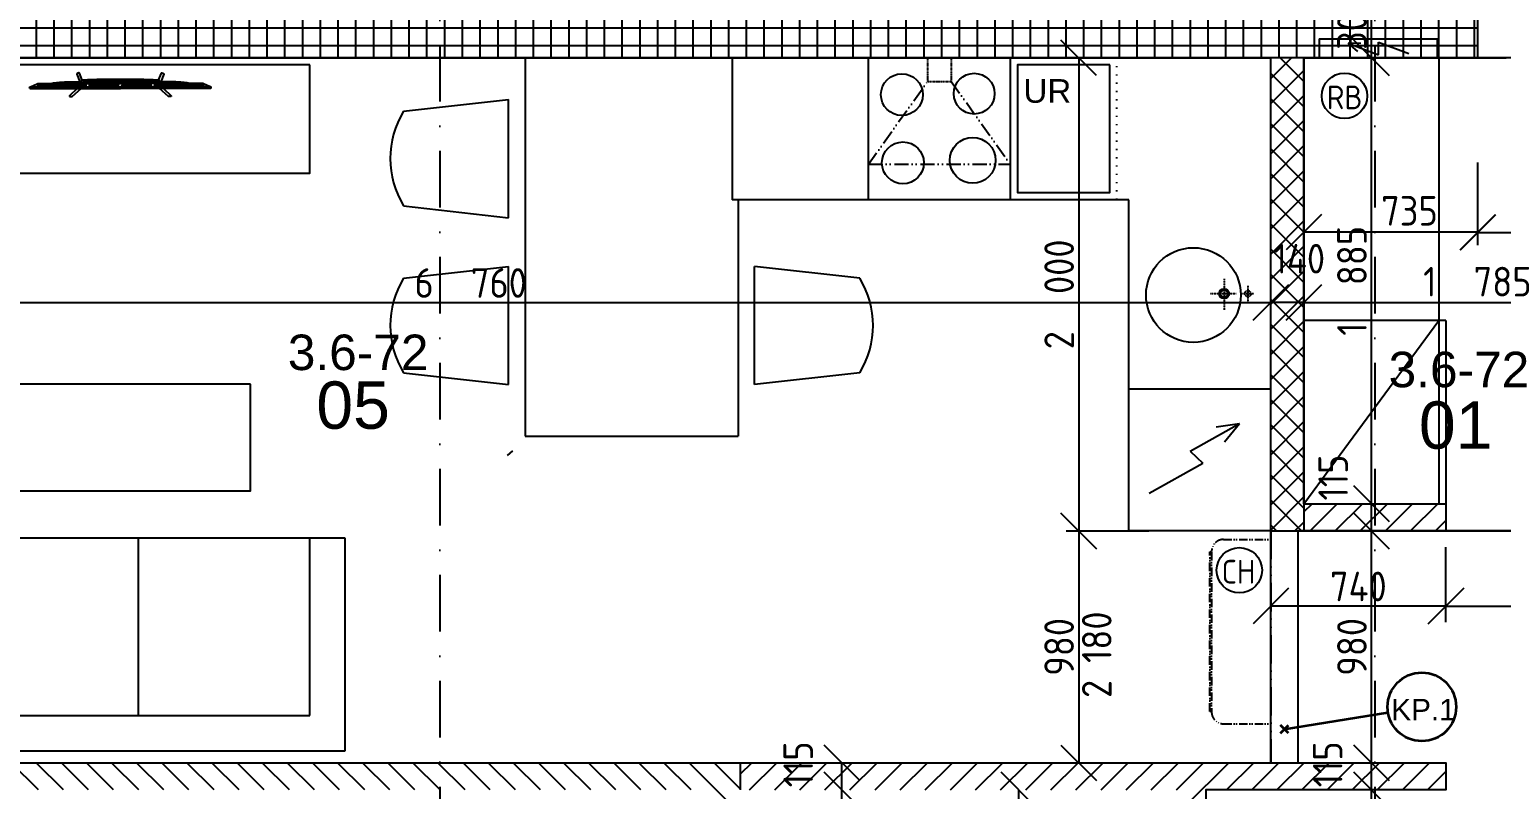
# Model space of a CAD drawing. Extents: x 4511820 to 5180432, y -1526536 to -944957.
# Drawn here: x 5030372 to 5036591, y -1146367 to -1143154 of the extents above; entities that cross this region are included whole.
import ezdxf

# ---------------------------------------------------------------- set-up
doc = ezdxf.new("R2010")
doc.units = 0
doc.header["$MEASUREMENT"] = 0
for name, pattern in [('ACAD_ISO07W100', [3.5, 0.5, -3]), ('ACAD_ISO12W100', [22, 12, -3, 0.5, -3, 0.5, -3]), ('BODKOCIARKOVANA_3', [5.6, 3, -1.3, 0, -1.3]), ('DASHED', [0.75, 0.5, -0.25])]:
    doc.linetypes.add(name, pattern=pattern)
doc.layers.get('0').update_dxf_attribs({"linetype": 'CONTINUOUS'})
doc.layers.get('Defpoints').update_dxf_attribs({"color": 61, "linetype": 'CONTINUOUS'})
for name, color, linetype in [('KÓTY', 4, 'CONTINUOUS'), ('MÚRY', 1, 'CONTINUOUS'), ('osi', 253, 'CONTINUOUS'), ('Plochy', 41, 'CONTINUOUS'), ('POPIS', 7, 'CONTINUOUS'), ('TENKÁ', 7, 'CONTINUOUS'), ('ZARIADENIE', 47, 'CONTINUOUS'), ('ZARIADENIE1', 145, 'CONTINUOUS'), ('ZZ-chladenie', 133, 'CONTINUOUS'), ('ZZ-elektro', 221, 'CONTINUOUS'), ('ŠRAFY', 82, 'CONTINUOUS')]:
    doc.layers.add(name, color=color, linetype=linetype)
doc.layers.add('preklady', color=74, linetype='CONTINUOUS', lineweight=35)
doc.styles.add('ARIAL', font='arial.ttf')
doc.styles.add('STYLE1', font='isocp.shx')
doc.dimstyles.new('STANDARD-50', dxfattribs={"dimtxt": 125, "dimasz": 150, "dimexe": 10, "dimexo": 200, "dimgap": 20, "dimtad": 1, "dimdsep": 46, "dimlunit": 6, "dimtxsty": 'STYLE1', "dimblk1": 'OBLIQUE', "dimblk2": 'OBLIQUE', "dimsah": 1, "dimcen": 2.5, "dimse1": 1, "dimse2": 1, "dimadec": 0, "dimazin": 0, "dimtfac": 1, "dimtmove": 1, "dimatfit": 3, "dimldrblk": 'OBLIQUE', "dimfxl": 1, "dimtolj": 1, "dimtzin": 0, "dimarcsym": 0})
pattern_1 = [(45, (515270.5, 303822), (-53.0330086, 53.0330086), [])]

# ---------------------------------------------------------------- blocks, each defined once
blk = doc.blocks.new('SESACKA ROH1')
at = {"layer": 'ZARIADENIE', "color": 30, "ltscale": 0.25}
for p, q in [((4444944, -1318705.2), (4444944, -1317105.2)), ((4444944, -1317105.2), (4445844, -1317105.2)), ((4445094, -1318555.2), (4445094, -1317105.2)), ((4445844, -1317105.2), (4445844, -1317805.2)), ((4447444, -1317805.2), (4445844, -1317805.2)), ((4445844, -1317805.2), (4445844, -1318555.2)), ((4446569, -1317805.2), (4446569, -1318555.2)), ((4447294, -1318555.2), (4447294, -1317805.2)), ((4447444, -1318705.2), (4447444, -1317805.2)), ((4445094, -1318555.2), (4447294, -1318555.2)), ((4444944, -1318705.2), (4447444, -1318705.2))]:
    blk.add_line(p, q, dxfattribs=at)
at = {"layer": 'ZARIADENIE', "color": 45, "ltscale": 0.25}
blk.add_lwpolyline([(4447044, -1317155.2), (4446044, -1317155.2), (4446044, -1317605.2), (4447044, -1317605.2)], close=True, dxfattribs=at)
blk = doc.blocks.new('Tv06_top_cad-block.com')
at = {"color": 0}
for points in [[(-161.1, -3.4), (-173.3, 26.2, 0.359324), (-175.3, 27.3, 0.097501), (-182.8, 24.2, 0.350578), (-183.5, 22.1), (-171.1, -10.4)], [(161.1, -3.4), (173.3, 26.2, -0.359324), (175.3, 27.3, -0.097501), (182.8, 24.2, -0.350578), (183.5, 22.1), (171.1, -10.4)], [(-381.9, -38.8, -0.13121), (-383.2, -32.7, -0.169032), (-383, -32.3), (-381.8, -31.1, -0.205713), (-381.3, -30.9), (-378.5, -30.9, 0.118206), (-376.2, -30.4), (-351.4, -18.4, -0.105648), (-345.8, -17), (0, -17)], [(-339.3, -21.2), (-339.3, -21.2, 0.099639), (-344.3, -22.2), (-349.2, -24.6, 0.215889), (-350.7, -26.3, 0.476075), (-349.4, -28, 0.244765)], [(-295.5, -17), (-282, -15, -0.02037), (-255.8, -12, -0.012056), (-227.2, -10.7), (-169.3, -10.7)], [(-182.5, -38.8), (-214.4, -69.1, 0.250582), (-215, -71, 0.266718), (-214.3, -71.9, 0.084688)], [(-214.3, -71.9), (-207.3, -73.1, 0.211205), (-203.3, -72.1), (-165.2, -38.8)], [(-181.8, -17), (-178.5, -14, -0.213415), (-177.3, -13.6), (0, -13.6)], [(-172.1, -13.6, -0.072098), (-159.2, -3, -0.121861), (-158.4, -2.8)], [(-170.1, -10.6, -0.053076), (-160.2, -2.9), (-158.4, -2.8)], [(-147.6, -13.6), (-147.6, -7.5, -0.414214), (-147.4, -7.3), (-146.5, -7.3, -0.414214), (-146.3, -7.5), (-146.3, -13.6)], [(-146.8, -28, 0.414214), (-145, -26.2), (-145, -23, 0.414214), (-146.8, -21.2)], [(-143.9, -13.6), (-143.9, -7.5, -0.414214), (-143.7, -7.3), (-142.7, -7.3, -0.414214), (-142.6, -7.5), (-142.6, -13.6)], [(-140.2, -13.6), (-140.2, -7.5, -0.414214), (-140, -7.3), (-139, -7.3, -0.414214), (-138.8, -7.5), (-138.8, -13.6)], [(-136.4, -13.6), (-136.4, -7.5, -0.414214), (-136.3, -7.3), (-135.3, -7.3, -0.414214), (-135.1, -7.5), (-135.1, -13.6)], [(-132.7, -13.6), (-132.7, -7.5, -0.414214), (-132.5, -7.3), (-131.6, -7.3, -0.414214), (-131.4, -7.5), (-131.4, -13.6)], [(-128.8, -28, -0.414214), (-130.6, -26.2), (-130.6, -23, -0.414214), (-128.8, -21.2)], [(-129, -13.6), (-129, -7.5, -0.414214), (-128.8, -7.3), (-127.9, -7.3, -0.414214), (-127.7, -7.5), (-127.7, -13.6)], [(-125.3, -13.6), (-125.3, -7.5, -0.414214), (-125.1, -7.3), (-124.1, -7.3, -0.414214), (-124, -7.5), (-124, -13.6)], [(-121.6, -13.6), (-121.6, -7.5, -0.414214), (-121.4, -7.3), (-120.4, -7.3, -0.414214), (-120.2, -7.5), (-120.2, -13.6)], [(-117.8, -13.6), (-117.8, -7.5, -0.414214), (-117.7, -7.3), (-116.7, -7.3, -0.414214), (-116.5, -7.5), (-116.5, -13.6)], [(-114.1, -13.6), (-114.1, -7.5, -0.414214), (-113.9, -7.3), (-113, -7.3, -0.414214), (-112.8, -7.5), (-112.8, -13.6)], [(-110.4, -13.6), (-110.4, -7.5, -0.414214), (-110.2, -7.3), (-109.3, -7.3, -0.414214), (-109.1, -7.5), (-109.1, -13.6)], [(-106.7, -13.6), (-106.7, -7.5, -0.414214), (-106.5, -7.3), (-105.5, -7.3, -0.414214), (-105.4, -7.5), (-105.4, -13.6)], [(-103, -13.6), (-103, -7.5, -0.414214), (-102.8, -7.3), (-101.8, -7.3, -0.414214), (-101.6, -7.5), (-101.6, -13.6)], [(-99.2, -13.6), (-99.2, -7.5, -0.414214), (-99.1, -7.3), (-98.1, -7.3, -0.414214), (-97.9, -7.5), (-97.9, -13.6)], [(-95.5, -13.6), (-95.5, -7.5, -0.414214), (-95.3, -7.3), (-94.4, -7.3, -0.414214), (-94.2, -7.5), (-94.2, -13.6)], [(-91.8, -13.6), (-91.8, -7.5, -0.414214), (-91.6, -7.3), (-90.7, -7.3, -0.414214), (-90.5, -7.5), (-90.5, -13.6)], [(-88.1, -13.6), (-88.1, -7.5, -0.414214), (-87.9, -7.3), (-86.9, -7.3, -0.414214), (-86.8, -7.5), (-86.8, -13.6)], [(-84.4, -13.6), (-84.4, -7.5, -0.414214), (-84.2, -7.3), (-83.2, -7.3, -0.414214), (-83, -7.5), (-83, -13.6)], [(-80.6, -13.6), (-80.6, -7.5, -0.414214), (-80.5, -7.3), (-79.5, -7.3, -0.414214), (-79.3, -7.5), (-79.3, -13.6)], [(-76.9, -13.6), (-76.9, -7.5, -0.414214), (-76.7, -7.3), (-75.8, -7.3, -0.414214), (-75.6, -7.5), (-75.6, -13.6)], [(-73.2, -13.6), (-73.2, -7.5, -0.414214), (-73, -7.3), (-72.1, -7.3, -0.414214), (-71.9, -7.5), (-71.9, -13.6)], [(-69.5, -13.6), (-69.5, -7.5, -0.414214), (-69.3, -7.3), (-68.3, -7.3, -0.414214), (-68.2, -7.5), (-68.2, -13.6)], [(-65.8, -13.6), (-65.8, -7.5, -0.414214), (-65.6, -7.3), (-64.6, -7.3, -0.414214), (-64.4, -7.5), (-64.4, -13.6)], [(-62, -13.6), (-62, -7.5, -0.414214), (-61.9, -7.3), (-60.9, -7.3, -0.414214), (-60.7, -7.5), (-60.7, -13.6)], [(-58.3, -13.6), (-58.3, -7.5, -0.414214), (-58.1, -7.3), (-57.2, -7.3, -0.414214), (-57, -7.5), (-57, -13.6)], [(-54.6, -13.6), (-54.6, -7.5, -0.414214), (-54.4, -7.3), (-53.5, -7.3, -0.414214), (-53.3, -7.5), (-53.3, -13.6)], [(-50.9, -13.6), (-50.9, -7.5, -0.414214), (-50.7, -7.3), (-49.7, -7.3, -0.414214), (-49.6, -7.5), (-49.6, -13.6)], [(-47.2, -13.6), (-47.2, -7.5, -0.414214), (-47, -7.3), (-46, -7.3, -0.414214), (-45.8, -7.5), (-45.8, -13.6)], [(-43.4, -13.6), (-43.4, -7.5, -0.414214), (-43.3, -7.3), (-42.3, -7.3, -0.414214), (-42.1, -7.5), (-42.1, -13.6)], [(-39.7, -13.6), (-39.7, -7.5, -0.414214), (-39.5, -7.3), (-38.6, -7.3, -0.414214), (-38.4, -7.5), (-38.4, -13.6)], [(-36, -13.6), (-36, -7.5, -0.414214), (-35.8, -7.3), (-34.9, -7.3, -0.414214), (-34.7, -7.5), (-34.7, -13.6)], [(-32.3, -13.6), (-32.3, -7.5, -0.414214), (-32.1, -7.3), (-31.1, -7.3, -0.414214), (-31, -7.5), (-31, -13.6)], [(-28.6, -13.6), (-28.6, -7.5, -0.414214), (-28.4, -7.3), (-27.4, -7.3, -0.414214), (-27.2, -7.5), (-27.2, -13.6)], [(-24.8, -13.6), (-24.8, -7.5, -0.414214), (-24.7, -7.3), (-23.7, -7.3, -0.414214), (-23.5, -7.5), (-23.5, -13.6)], [(-21.1, -13.6), (-21.1, -7.5, -0.414214), (-20.9, -7.3), (-20, -7.3, -0.414214), (-19.8, -7.5), (-19.8, -13.6)], [(-17.4, -13.6), (-17.4, -7.5, -0.414214), (-17.2, -7.3), (-16.3, -7.3, -0.414214), (-16.1, -7.5), (-16.1, -13.6)], [(-13.7, -13.6), (-13.7, -7.5, -0.414214), (-13.5, -7.3), (-12.5, -7.3, -0.414214), (-12.4, -7.5), (-12.4, -13.6)], [(-10, -13.6), (-10, -7.5, -0.414214), (-9.8, -7.3), (-8.8, -7.3, -0.414214), (-8.6, -7.5), (-8.6, -13.6)], [(-10, -28, 0.414214), (-8.2, -26.2), (-8.2, -23, 0.414214), (-10, -21.2)], [(-6.2, -13.6), (-6.2, -7.5, -0.414214), (-6.1, -7.3), (-5.1, -7.3, -0.414214), (-4.9, -7.5), (-4.9, -13.6)], [(-2.5, -13.6), (-2.5, -7.5, -0.414214), (-2.3, -7.3), (-1.4, -7.3, -0.414214), (-1.2, -7.5), (-1.2, -13.6)], [(181.8, -17), (178.5, -14, 0.213415), (177.3, -13.6), (0, -13.6)], [(381.9, -38.8, 0.13121), (383.2, -32.7, 0.169032), (383, -32.3), (381.8, -31.1, 0.205713), (381.3, -30.9), (378.5, -30.9, -0.118206), (376.2, -30.4), (351.4, -18.4, 0.105648), (345.8, -17), (0, -17)], [(2.5, -13.6), (2.5, -7.5, 0.414214), (2.3, -7.3), (1.4, -7.3, 0.414214), (1.2, -7.5), (1.2, -13.6)], [(6.2, -13.6), (6.2, -7.5, 0.414214), (6.1, -7.3), (5.1, -7.3, 0.414214), (4.9, -7.5), (4.9, -13.6)], [(10, -28, -0.414214), (8.2, -26.2), (8.2, -23, -0.414214), (10, -21.2)], [(10, -13.6), (10, -7.5, 0.414214), (9.8, -7.3), (8.8, -7.3, 0.414214), (8.6, -7.5), (8.6, -13.6)], [(13.7, -13.6), (13.7, -7.5, 0.414214), (13.5, -7.3), (12.5, -7.3, 0.414214), (12.4, -7.5), (12.4, -13.6)], [(17.4, -13.6), (17.4, -7.5, 0.414214), (17.2, -7.3), (16.3, -7.3, 0.414214), (16.1, -7.5), (16.1, -13.6)], [(21.1, -13.6), (21.1, -7.5, 0.414214), (20.9, -7.3), (20, -7.3, 0.414214), (19.8, -7.5), (19.8, -13.6)], [(24.8, -13.6), (24.8, -7.5, 0.414214), (24.7, -7.3), (23.7, -7.3, 0.414214), (23.5, -7.5), (23.5, -13.6)], [(28.6, -13.6), (28.6, -7.5, 0.414214), (28.4, -7.3), (27.4, -7.3, 0.414214), (27.2, -7.5), (27.2, -13.6)], [(32.3, -13.6), (32.3, -7.5, 0.414214), (32.1, -7.3), (31.1, -7.3, 0.414214), (31, -7.5), (31, -13.6)], [(36, -13.6), (36, -7.5, 0.414214), (35.8, -7.3), (34.9, -7.3, 0.414214), (34.7, -7.5), (34.7, -13.6)], [(39.7, -13.6), (39.7, -7.5, 0.414214), (39.5, -7.3), (38.6, -7.3, 0.414214), (38.4, -7.5), (38.4, -13.6)], [(43.4, -13.6), (43.4, -7.5, 0.414214), (43.3, -7.3), (42.3, -7.3, 0.414214), (42.1, -7.5), (42.1, -13.6)], [(47.2, -13.6), (47.2, -7.5, 0.414214), (47, -7.3), (46, -7.3, 0.414214), (45.8, -7.5), (45.8, -13.6)], [(50.9, -13.6), (50.9, -7.5, 0.414214), (50.7, -7.3), (49.7, -7.3, 0.414214), (49.6, -7.5), (49.6, -13.6)], [(54.6, -13.6), (54.6, -7.5, 0.414214), (54.4, -7.3), (53.5, -7.3, 0.414214), (53.3, -7.5), (53.3, -13.6)], [(58.3, -13.6), (58.3, -7.5, 0.414214), (58.1, -7.3), (57.2, -7.3, 0.414214), (57, -7.5), (57, -13.6)], [(62, -13.6), (62, -7.5, 0.414214), (61.9, -7.3), (60.9, -7.3, 0.414214), (60.7, -7.5), (60.7, -13.6)], [(65.8, -13.6), (65.8, -7.5, 0.414214), (65.6, -7.3), (64.6, -7.3, 0.414214), (64.4, -7.5), (64.4, -13.6)], [(69.5, -13.6), (69.5, -7.5, 0.414214), (69.3, -7.3), (68.3, -7.3, 0.414214), (68.2, -7.5), (68.2, -13.6)], [(73.2, -13.6), (73.2, -7.5, 0.414214), (73, -7.3), (72.1, -7.3, 0.414214), (71.9, -7.5), (71.9, -13.6)], [(76.9, -13.6), (76.9, -7.5, 0.414214), (76.7, -7.3), (75.8, -7.3, 0.414214), (75.6, -7.5), (75.6, -13.6)], [(80.6, -13.6), (80.6, -7.5, 0.414214), (80.5, -7.3), (79.5, -7.3, 0.414214), (79.3, -7.5), (79.3, -13.6)], [(84.4, -13.6), (84.4, -7.5, 0.414214), (84.2, -7.3), (83.2, -7.3, 0.414214), (83, -7.5), (83, -13.6)], [(88.1, -13.6), (88.1, -7.5, 0.414214), (87.9, -7.3), (86.9, -7.3, 0.414214), (86.8, -7.5), (86.8, -13.6)], [(91.8, -13.6), (91.8, -7.5, 0.414214), (91.6, -7.3), (90.7, -7.3, 0.414214), (90.5, -7.5), (90.5, -13.6)], [(95.5, -13.6), (95.5, -7.5, 0.414214), (95.3, -7.3), (94.4, -7.3, 0.414214), (94.2, -7.5), (94.2, -13.6)], [(99.2, -13.6), (99.2, -7.5, 0.414214), (99.1, -7.3), (98.1, -7.3, 0.414214), (97.9, -7.5), (97.9, -13.6)], [(103, -13.6), (103, -7.5, 0.414214), (102.8, -7.3), (101.8, -7.3, 0.414214), (101.6, -7.5), (101.6, -13.6)], [(106.7, -13.6), (106.7, -7.5, 0.414214), (106.5, -7.3), (105.5, -7.3, 0.414214), (105.4, -7.5), (105.4, -13.6)], [(110.4, -13.6), (110.4, -7.5, 0.414214), (110.2, -7.3), (109.3, -7.3, 0.414214), (109.1, -7.5), (109.1, -13.6)], [(114.1, -13.6), (114.1, -7.5, 0.414214), (113.9, -7.3), (113, -7.3, 0.414214), (112.8, -7.5), (112.8, -13.6)], [(117.8, -13.6), (117.8, -7.5, 0.414214), (117.7, -7.3), (116.7, -7.3, 0.414214), (116.5, -7.5), (116.5, -13.6)], [(121.6, -13.6), (121.6, -7.5, 0.414214), (121.4, -7.3), (120.4, -7.3, 0.414214), (120.2, -7.5), (120.2, -13.6)], [(125.3, -13.6), (125.3, -7.5, 0.414214), (125.1, -7.3), (124.1, -7.3, 0.414214), (124, -7.5), (124, -13.6)], [(129, -13.6), (129, -7.5, 0.414214), (128.8, -7.3), (127.9, -7.3, 0.414214), (127.7, -7.5), (127.7, -13.6)], [(128.8, -28, 0.414214), (130.6, -26.2), (130.6, -23, 0.414214), (128.8, -21.2)], [(132.7, -13.6), (132.7, -7.5, 0.414214), (132.5, -7.3), (131.6, -7.3, 0.414214), (131.4, -7.5), (131.4, -13.6)], [(136.4, -13.6), (136.4, -7.5, 0.414214), (136.3, -7.3), (135.3, -7.3, 0.414214), (135.1, -7.5), (135.1, -13.6)], [(140.2, -13.6), (140.2, -7.5, 0.414214), (140, -7.3), (139, -7.3, 0.414214), (138.8, -7.5), (138.8, -13.6)], [(143.9, -13.6), (143.9, -7.5, 0.414214), (143.7, -7.3), (142.7, -7.3, 0.414214), (142.6, -7.5), (142.6, -13.6)], [(146.8, -28, -0.414214), (145, -26.2), (145, -23, -0.414214), (146.8, -21.2)], [(147.6, -13.6), (147.6, -7.5, 0.414214), (147.4, -7.3), (146.5, -7.3, 0.414214), (146.3, -7.5), (146.3, -13.6)], [(172.1, -13.6, 0.072098), (159.2, -3, 0.121861), (158.4, -2.8)], [(170.1, -10.6, 0.053076), (160.2, -2.9), (158.4, -2.8)], [(214.3, -71.9), (207.3, -73.1, -0.211205), (203.3, -72.1), (165.2, -38.8)], [(295.5, -17), (282, -15, 0.02037), (255.8, -12, 0.012056), (227.2, -10.7), (169.3, -10.7)], [(182.5, -38.8), (214.4, -69.1, -0.250582), (215, -71, -0.266718), (214.3, -71.9, -0.084688)], [(339.3, -21.2), (339.3, -21.2, -0.099639), (344.3, -22.2), (349.2, -24.6, -0.215889), (350.7, -26.3, -0.476075), (349.4, -28, -0.244765)]]:
    blk.add_lwpolyline(points, format="xyb", dxfattribs=at)
for points in [[(-381.9, -38.8), (0, -38.8)], [(-378.5, -30.9), (0, -30.9)], [(-349.4, -28), (-146.8, -28)], [(-339.3, -21.2), (-146.8, -21.2)], [(-158.6, -6.5), (0, -6.5)], [(-128.8, -21.2), (-10, -21.2)], [(-128.8, -28), (-10, -28)], [(158.6, -6.5), (0, -6.5)], [(378.5, -30.9), (0, -30.9)], [(381.9, -38.8), (0, -38.8)], [(128.8, -21.2), (10, -21.2)], [(128.8, -28), (10, -28)], [(339.3, -21.2), (146.8, -21.2)], [(349.4, -28), (146.8, -28)]]:
    blk.add_lwpolyline(points, dxfattribs=at)
for centre, radius, start, end in [((0, -4564), 4564, 90, 91.98925), ((0, -4564), 4564, 88.01075, 90), ((-170.5, -10.1), 0.6, 200.97838, 314.02949), ((170.5, -10.1), 0.6, 225.97051, 339.02162)]:
    blk.add_arc(centre, radius, start, end, dxfattribs=at)
blk = doc.blocks.new('TV')
at = {"layer": 'ZARIADENIE', "color": 8}
blk.add_blockref('Tv06_top_cad-block.com', (4448198.7, -1316337.8), dxfattribs=at)
blk = doc.blocks.new('_OBLIQUE')
at = {"color": 0, "linetype": 'ByBlock'}
blk.add_line((-0.5, -0.5), (0.5, 0.5), dxfattribs=at)
blk = doc.blocks.new('*D19179')
at = {"layer": 'Defpoints', "color": 0}
for p in [(5033804.5, -1146369.2), (5033804.5, -1146369.2), (5033804.5, -1149394.2)]:
    blk.add_point(p, dxfattribs=at)
at = {"layer": 'KÓTY', "color": 0, "lineweight": -2}
blk.add_line((5033804.5, -1149394.2), (5033804.5, -1146369.2), dxfattribs=at)
at = {"layer": 'KÓTY', "color": 0, "linetype": 'ByBlock', "lineweight": -2, "xscale": 150, "yscale": 150, "zscale": 150}
for p, rotation in [((5033804.5, -1146369.2), 90), ((5033804.5, -1149394.2), 270)]:
    blk.add_blockref('_OBLIQUE', p, dxfattribs=dict(at, rotation=rotation))
at = {"layer": 'KÓTY', "color": 0, "insert": (5033722, -1147881.7), "char_height": 125, "attachment_point": 5, "rotation": 90, "style": 'STYLE1'}
blk.add_mtext('\\A1;3ﾠ025', dxfattribs=at)
blk = doc.blocks.new('*D19180')
at = {"layer": 'Defpoints', "color": 0}
for p in [(5033804.5, -1146254.2), (5033804.5, -1146254.2), (5033804.5, -1146369.2)]:
    blk.add_point(p, dxfattribs=at)
at = {"layer": 'KÓTY', "color": 0, "lineweight": -2}
blk.add_line((5033804.5, -1146369.2), (5033804.5, -1146254.2), dxfattribs=at)
at = {"layer": 'KÓTY', "color": 0, "linetype": 'ByBlock', "lineweight": -2, "xscale": 150, "yscale": 150, "zscale": 150}
for p, rotation in [((5033804.5, -1146254.2), 90), ((5033804.5, -1146369.2), 270)]:
    blk.add_blockref('_OBLIQUE', p, dxfattribs=dict(at, rotation=rotation))
at = {"layer": 'KÓTY', "color": 0, "insert": (5033619.5, -1146260.9), "char_height": 125, "attachment_point": 5, "rotation": 90, "style": 'STYLE1'}
blk.add_mtext('\\A1;115', dxfattribs=at)
blk = doc.blocks.new('*D19181')
at = {"layer": 'Defpoints', "color": 0}
for p in [(5034437.8, -1146369.2), (5034551.5, -1146369.2), (5034437.8, -1146789.2)]:
    blk.add_point(p, dxfattribs=at)
at = {"layer": 'KÓTY', "color": 0, "lineweight": -2}
blk.add_line((5034551.5, -1146789.2), (5034551.5, -1146369.2), dxfattribs=at)
at = {"layer": 'KÓTY', "color": 0, "linetype": 'ByBlock', "lineweight": -2, "xscale": 150, "yscale": 150, "zscale": 150}
for p, rotation in [((5034551.5, -1146369.2), 90), ((5034551.5, -1146789.2), 270)]:
    blk.add_blockref('_OBLIQUE', p, dxfattribs=dict(at, rotation=rotation))
at = {"layer": 'KÓTY', "color": 0, "insert": (5034469, -1146579.2), "char_height": 125, "attachment_point": 5, "rotation": 90, "style": 'STYLE1'}
blk.add_mtext('\\A1;420', dxfattribs=at)
blk = doc.blocks.new('*D19186')
at = {"layer": 'Defpoints', "color": 0}
for p in [(5036041.5, -1146369.2), (5036248.5, -1146369.2), (5036248.5, -1147394.2)]:
    blk.add_point(p, dxfattribs=at)
at = {"layer": 'KÓTY', "color": 0, "lineweight": -2}
for p, q in [((5036041.5, -1147394.2), (5036041.5, -1146369.2)), ((5036197, -1146458.2), (5036197, -1146873)), ((5036197, -1146873), (5036041.5, -1146881.7))]:
    blk.add_line(p, q, dxfattribs=at)
at = {"layer": 'KÓTY', "color": 0, "linetype": 'ByBlock', "lineweight": -2, "xscale": 150, "yscale": 150, "zscale": 150}
for p, rotation in [((5036041.5, -1146369.2), 90), ((5036041.5, -1147394.2), 270)]:
    blk.add_blockref('_OBLIQUE', p, dxfattribs=dict(at, rotation=rotation))
at = {"layer": 'KÓTY', "color": 0, "insert": (5036114.5, -1146665.6), "char_height": 125, "attachment_point": 5, "rotation": 90, "style": 'STYLE1'}
blk.add_mtext('\\A1;1ﾠ025', dxfattribs=at)
blk = doc.blocks.new('*D19187')
at = {"layer": 'Defpoints', "color": 0}
for p in [(5036041.5, -1146254.2), (5036356, -1146254.2), (5036248.5, -1146369.2)]:
    blk.add_point(p, dxfattribs=at)
at = {"layer": 'KÓTY', "color": 0, "lineweight": -2}
blk.add_line((5036041.5, -1146369.2), (5036041.5, -1146254.2), dxfattribs=at)
at = {"layer": 'KÓTY', "color": 0, "linetype": 'ByBlock', "lineweight": -2, "xscale": 150, "yscale": 150, "zscale": 150}
for p, rotation in [((5036041.5, -1146254.2), 90), ((5036041.5, -1146369.2), 270)]:
    blk.add_blockref('_OBLIQUE', p, dxfattribs=dict(at, rotation=rotation))
at = {"layer": 'KÓTY', "color": 0, "insert": (5035856.5, -1146260.9), "char_height": 125, "attachment_point": 5, "rotation": 90, "style": 'STYLE1'}
blk.add_mtext('\\A1;115', dxfattribs=at)
blk = doc.blocks.new('*D19188')
at = {"layer": 'Defpoints', "color": 0}
for p in [(5036041.5, -1145274.2), (5036381, -1145274.2), (5036356, -1146254.2)]:
    blk.add_point(p, dxfattribs=at)
at = {"layer": 'KÓTY', "color": 0, "lineweight": -2}
blk.add_line((5036041.5, -1146254.2), (5036041.5, -1145274.2), dxfattribs=at)
at = {"layer": 'KÓTY', "color": 0, "linetype": 'ByBlock', "lineweight": -2, "xscale": 150, "yscale": 150, "zscale": 150}
for p, rotation in [((5036041.5, -1145274.2), 90), ((5036041.5, -1146254.2), 270)]:
    blk.add_blockref('_OBLIQUE', p, dxfattribs=dict(at, rotation=rotation))
at = {"layer": 'KÓTY', "color": 0, "insert": (5035959, -1145764.2), "char_height": 125, "attachment_point": 5, "rotation": 90, "style": 'STYLE1'}
blk.add_mtext('\\A1;980', dxfattribs=at)
blk = doc.blocks.new('*D19189')
at = {"layer": 'Defpoints', "color": 0}
for p in [(5036041.5, -1145159.2), (5036356, -1145159.2), (5036381, -1145274.2)]:
    blk.add_point(p, dxfattribs=at)
at = {"layer": 'KÓTY', "color": 0, "lineweight": -2}
blk.add_line((5036041.5, -1145274.2), (5036041.5, -1145159.2), dxfattribs=at)
at = {"layer": 'KÓTY', "color": 0, "linetype": 'ByBlock', "lineweight": -2, "xscale": 150, "yscale": 150, "zscale": 150}
for p, rotation in [((5036041.5, -1145159.2), 90), ((5036041.5, -1145274.2), 270)]:
    blk.add_blockref('_OBLIQUE', p, dxfattribs=dict(at, rotation=rotation))
at = {"layer": 'KÓTY', "color": 0, "insert": (5035879.5, -1145048.5), "char_height": 125, "attachment_point": 5, "rotation": 90, "style": 'STYLE1'}
blk.add_mtext('\\A1;115', dxfattribs=at)
blk = doc.blocks.new('*D19190')
at = {"layer": 'Defpoints', "color": 0}
for p in [(5036041.5, -1143274.2), (5036148.5, -1143274.2), (5036356, -1145159.2)]:
    blk.add_point(p, dxfattribs=at)
at = {"layer": 'KÓTY', "color": 0, "lineweight": -2}
blk.add_line((5036041.5, -1145159.2), (5036041.5, -1143274.2), dxfattribs=at)
at = {"layer": 'KÓTY', "color": 0, "linetype": 'ByBlock', "lineweight": -2, "xscale": 150, "yscale": 150, "zscale": 150}
for p, rotation in [((5036041.5, -1143274.2), 90), ((5036041.5, -1145159.2), 270)]:
    blk.add_blockref('_OBLIQUE', p, dxfattribs=dict(at, rotation=rotation))
at = {"layer": 'KÓTY', "color": 0, "insert": (5035959, -1144216.7), "char_height": 125, "attachment_point": 5, "rotation": 90, "style": 'STYLE1'}
blk.add_mtext('\\A1;1ﾠ885', dxfattribs=at)
blk = doc.blocks.new('*D19193')
at = {"layer": 'Defpoints', "color": 0}
for p in [(5036491, -1143233.2), (5037541, -1143233.2), (5037541, -1144013)]:
    blk.add_point(p, dxfattribs=at)
at = {"layer": 'KÓTY', "color": 0, "lineweight": -2}
blk.add_line((5036491, -1144013), (5037541, -1144013), dxfattribs=at)
at = {"layer": 'KÓTY', "color": 0, "linetype": 'ByBlock', "lineweight": -2, "xscale": 150, "yscale": 150, "zscale": 150, "rotation": 180}
blk.add_blockref('_OBLIQUE', (5036491, -1144013), dxfattribs=at)
at = {"layer": 'KÓTY', "color": 0, "linetype": 'ByBlock', "lineweight": -2, "xscale": 150, "yscale": 150, "zscale": 150}
blk.add_blockref('_OBLIQUE', (5037541, -1144013), dxfattribs=at)
at = {"layer": 'KÓTY', "color": 0, "insert": (5037016, -1143930.5), "char_height": 125, "attachment_point": 5, "style": 'STYLE1'}
blk.add_mtext('\\A1;1ﾠ050', dxfattribs=at)
blk = doc.blocks.new('*D19194')
at = {"layer": 'Defpoints', "color": 0}
for p in [(5035756, -1143274.2), (5037541, -1143274.2), (5037541, -1144308.5)]:
    blk.add_point(p, dxfattribs=at)
at = {"layer": 'KÓTY', "color": 0, "lineweight": -2}
blk.add_line((5035756, -1144308.5), (5037541, -1144308.5), dxfattribs=at)
at = {"layer": 'KÓTY', "color": 0, "linetype": 'ByBlock', "lineweight": -2, "xscale": 150, "yscale": 150, "zscale": 150, "rotation": 180}
blk.add_blockref('_OBLIQUE', (5035756, -1144308.5), dxfattribs=at)
at = {"layer": 'KÓTY', "color": 0, "linetype": 'ByBlock', "lineweight": -2, "xscale": 150, "yscale": 150, "zscale": 150}
blk.add_blockref('_OBLIQUE', (5037541, -1144308.5), dxfattribs=at)
at = {"layer": 'KÓTY', "color": 0, "insert": (5036489, -1144220.5), "char_height": 125, "attachment_point": 5, "style": 'STYLE1'}
blk.add_mtext('\\A1;1ﾠ785', dxfattribs=at)
blk = doc.blocks.new('*D19197')
at = {"layer": 'Defpoints', "color": 0}
for p in [(5035616, -1144308.5), (5035616, -1144308.5), (5035756, -1144308.5)]:
    blk.add_point(p, dxfattribs=at)
at = {"layer": 'KÓTY', "color": 0, "lineweight": -2}
blk.add_line((5035756, -1144308.5), (5035616, -1144308.5), dxfattribs=at)
at = {"layer": 'KÓTY', "color": 0, "linetype": 'ByBlock', "lineweight": -2, "xscale": 150, "yscale": 150, "zscale": 150, "rotation": 180}
blk.add_blockref('_OBLIQUE', (5035616, -1144308.5), dxfattribs=at)
at = {"layer": 'KÓTY', "color": 0, "linetype": 'ByBlock', "lineweight": -2, "xscale": 150, "yscale": 150, "zscale": 150}
blk.add_blockref('_OBLIQUE', (5035756, -1144308.5), dxfattribs=at)
at = {"layer": 'KÓTY', "color": 0, "insert": (5035736.8, -1144123.5), "char_height": 125, "attachment_point": 5, "style": 'STYLE1'}
blk.add_mtext('\\A1;140', dxfattribs=at)
blk = doc.blocks.new('*D19198')
at = {"layer": 'Defpoints', "color": 0}
for p in [(5028856, -1143274.2), (5035616, -1143274.2), (5035616, -1144308.5)]:
    blk.add_point(p, dxfattribs=at)
at = {"layer": 'KÓTY', "color": 0, "lineweight": -2}
blk.add_line((5028856, -1144308.5), (5035616, -1144308.5), dxfattribs=at)
at = {"layer": 'KÓTY', "color": 0, "linetype": 'ByBlock', "lineweight": -2, "xscale": 150, "yscale": 150, "zscale": 150, "rotation": 180}
blk.add_blockref('_OBLIQUE', (5028856, -1144308.5), dxfattribs=at)
at = {"layer": 'KÓTY', "color": 0, "linetype": 'ByBlock', "lineweight": -2, "xscale": 150, "yscale": 150, "zscale": 150}
blk.add_blockref('_OBLIQUE', (5035616, -1144308.5), dxfattribs=at)
at = {"layer": 'KÓTY', "color": 0, "insert": (5032236, -1144226), "char_height": 125, "attachment_point": 5, "style": 'STYLE1'}
blk.add_mtext('\\A1;6ﾠ760', dxfattribs=at)
blk = doc.blocks.new('*D19204')
at = {"layer": 'Defpoints', "color": 0}
for p in [(5035616, -1145159.2), (5036356, -1145159.2), (5035616, -1145591.5)]:
    blk.add_point(p, dxfattribs=at)
at = {"layer": 'KÓTY', "color": 0, "lineweight": -2}
blk.add_line((5036356, -1145591.5), (5035616, -1145591.5), dxfattribs=at)
at = {"layer": 'KÓTY', "color": 0, "linetype": 'ByBlock', "lineweight": -2, "xscale": 150, "yscale": 150, "zscale": 150, "rotation": 180}
blk.add_blockref('_OBLIQUE', (5035616, -1145591.5), dxfattribs=at)
at = {"layer": 'KÓTY', "color": 0, "linetype": 'ByBlock', "lineweight": -2, "xscale": 150, "yscale": 150, "zscale": 150}
blk.add_blockref('_OBLIQUE', (5036356, -1145591.5), dxfattribs=at)
at = {"layer": 'KÓTY', "color": 0, "insert": (5035986, -1145509), "char_height": 125, "attachment_point": 5, "style": 'STYLE1'}
blk.add_mtext('\\A1;740', dxfattribs=at)
blk = doc.blocks.new('*D19205')
at = {"layer": 'Defpoints', "color": 0}
for p in [(5036356, -1145159.2), (5037541, -1145159.2), (5037541, -1145591.5)]:
    blk.add_point(p, dxfattribs=at)
at = {"layer": 'KÓTY', "color": 0, "lineweight": -2}
blk.add_line((5036356, -1145591.5), (5037541, -1145591.5), dxfattribs=at)
at = {"layer": 'KÓTY', "color": 0, "linetype": 'ByBlock', "lineweight": -2, "xscale": 150, "yscale": 150, "zscale": 150, "rotation": 180}
blk.add_blockref('_OBLIQUE', (5036356, -1145591.5), dxfattribs=at)
at = {"layer": 'KÓTY', "color": 0, "linetype": 'ByBlock', "lineweight": -2, "xscale": 150, "yscale": 150, "zscale": 150}
blk.add_blockref('_OBLIQUE', (5037541, -1145591.5), dxfattribs=at)
at = {"layer": 'KÓTY', "color": 0, "insert": (5036948.5, -1145509), "char_height": 125, "attachment_point": 5, "style": 'STYLE1'}
blk.add_mtext('\\A1;1ﾠ185', dxfattribs=at)
blk = doc.blocks.new('*D19206')
at = {"layer": 'Defpoints', "color": 0}
for p in [(5035616, -1143274.2), (5034804.5, -1145274.2), (5035616, -1145274.2)]:
    blk.add_point(p, dxfattribs=at)
at = {"layer": 'KÓTY', "color": 0, "lineweight": -2}
blk.add_line((5034804.5, -1143274.2), (5034804.5, -1145274.2), dxfattribs=at)
at = {"layer": 'KÓTY', "color": 0, "linetype": 'ByBlock', "lineweight": -2, "xscale": 150, "yscale": 150, "zscale": 150}
for p, rotation in [((5034804.5, -1143274.2), 90), ((5034804.5, -1145274.2), 270)]:
    blk.add_blockref('_OBLIQUE', p, dxfattribs=dict(at, rotation=rotation))
at = {"layer": 'KÓTY', "color": 0, "insert": (5034722, -1144274.2), "char_height": 125, "attachment_point": 5, "rotation": 90, "style": 'STYLE1'}
blk.add_mtext('\\A1;2ﾠ000', dxfattribs=at)
blk = doc.blocks.new('*D19207')
at = {"layer": 'Defpoints', "color": 0}
for p in [(5035616, -1145274.2), (5034804.5, -1146254.2), (5035616, -1146254.2)]:
    blk.add_point(p, dxfattribs=at)
at = {"layer": 'KÓTY', "color": 0, "lineweight": -2}
blk.add_line((5034804.5, -1145274.2), (5034804.5, -1146254.2), dxfattribs=at)
at = {"layer": 'KÓTY', "color": 0, "linetype": 'ByBlock', "lineweight": -2, "xscale": 150, "yscale": 150, "zscale": 150}
for p, rotation in [((5034804.5, -1145274.2), 90), ((5034804.5, -1146254.2), 270)]:
    blk.add_blockref('_OBLIQUE', p, dxfattribs=dict(at, rotation=rotation))
at = {"layer": 'KÓTY', "color": 0, "insert": (5034722, -1145764.2), "char_height": 125, "attachment_point": 5, "rotation": 90, "style": 'STYLE1'}
blk.add_mtext('\\A1;980', dxfattribs=at)
blk = doc.blocks.new('*D19219')
at = {"layer": 'Defpoints', "color": 0}
for p in [(5035756, -1143274.2), (5036491, -1143274.2), (5035756, -1144011.1)]:
    blk.add_point(p, dxfattribs=at)
at = {"layer": 'KÓTY', "color": 0, "lineweight": -2}
blk.add_line((5036491, -1144011.1), (5035756, -1144011.1), dxfattribs=at)
at = {"layer": 'KÓTY', "color": 0, "linetype": 'ByBlock', "lineweight": -2, "xscale": 150, "yscale": 150, "zscale": 150, "rotation": 180}
blk.add_blockref('_OBLIQUE', (5035756, -1144011.1), dxfattribs=at)
at = {"layer": 'KÓTY', "color": 0, "linetype": 'ByBlock', "lineweight": -2, "xscale": 150, "yscale": 150, "zscale": 150}
blk.add_blockref('_OBLIQUE', (5036491, -1144011.1), dxfattribs=at)
at = {"layer": 'KÓTY', "color": 0, "insert": (5036202, -1143921), "char_height": 125, "attachment_point": 5, "style": 'STYLE1'}
blk.add_mtext('\\A1;735', dxfattribs=at)
blk = doc.blocks.new('chlj3')
at = {"layer": 'ZZ-chladenie', "linetype": 'ACAD_ISO12W100', "ltscale": 3}
for p, q in [((5005195.8, -1151691.8), (5005395.8, -1151691.8)), ((5005195.8, -1152470.8), (5005395.8, -1152470.8))]:
    blk.add_line(p, q, dxfattribs=at)
blk.add_lwpolyline([(5005145.8, -1152419.2), (5005138.4, -1152419.2), (5005138.4, -1151744.5), (5005145.8, -1151744.5)], close=True, dxfattribs=at)
for centre, start, end in [((5005195.8, -1151741.8), 90, 180), ((5005195.8, -1152420.8), 180, 270)]:
    blk.add_arc(centre, 50, start, end, dxfattribs=at)
blk = doc.blocks.new('*D21980')
at = {"layer": 'Defpoints', "color": 0}
for p in [(5036041.5, -1142974.2), (5036041.5, -1142974.2), (5036041.5, -1143274.2)]:
    blk.add_point(p, dxfattribs=at)
at = {"layer": 'KÓTY', "color": 0, "lineweight": -2}
blk.add_line((5036041.5, -1143274.2), (5036041.5, -1142974.2), dxfattribs=at)
at = {"layer": 'KÓTY', "color": 0, "linetype": 'ByBlock', "lineweight": -2, "xscale": 150, "yscale": 150, "zscale": 150}
for p, rotation in [((5036041.5, -1142974.2), 90), ((5036041.5, -1143274.2), 270)]:
    blk.add_blockref('_OBLIQUE', p, dxfattribs=dict(at, rotation=rotation))
at = {"layer": 'KÓTY', "color": 0, "insert": (5035959, -1143124.2), "char_height": 125, "attachment_point": 5, "rotation": 90, "style": 'STYLE1'}
blk.add_mtext('\\A1;300', dxfattribs=at)

msp = doc.modelspace()

# ---------------------------------------------------------------- hatches: boundary and pattern name
at = {"layer": 'ŠRAFY', "ltscale": 0.25}
h = msp.add_hatch(dxfattribs=at)
h.set_pattern_fill('ANSI37', color=256, scale=600, angle=45)
h.set_pattern_definition([(90, (-3307273.674, 668852.734), (-75, 1e-14), []), (180, (-3307273.674, 668852.734), (-1e-14, -75), [])])
h.paths.add_polyline_path([(5036351, -1142974.191), (5036236, -1142974.191), (5035486, -1142974.191), (5035371, -1142974.191), (5034711, -1142974.191), (5034111, -1142974.191), (5033511, -1142974.191), (5033361, -1142974.191), (5028856, -1142974.191), (5028681, -1142974.191), (5027241, -1142974.191), (5027241, -1143274.191), (5028681, -1143274.191), (5028856, -1143274.191), (5033366, -1143274.191), (5033941, -1143274.191), (5034191, -1143274.191), (5034291, -1143274.191), (5034541, -1143274.191), (5034991, -1143274.191), (5035641, -1143274.191), (5035756, -1143274.191), (5036491, -1143274.191), (5036491, -1143089.191), (5036541, -1143089.191), (5036541, -1142974.191), (5036466, -1142974.191)])
h = msp.add_hatch(dxfattribs=at)
h.set_pattern_fill('ANSI37', color=256, scale=600, style=0)
h.set_pattern_definition([(45, (-3027247.4, 456601.68), (-53.0330086, 53.0330086), []), (135, (-3027247.4, 456601.68), (-53.0330086, -53.0330086), [])])
h.paths.add_polyline_path([(5035756, -1145274.191), (5035756, -1145159.191), (5035756, -1143274.191), (5035616, -1143274.191), (5035616, -1145274.191)])
h.paths.add_polyline_path([(5035599.201, -1143998.5), (5035874.299, -1143998.5), (5035874.299, -1144248.5), (5035599.201, -1144248.5)], flags=9)
h = msp.add_hatch(dxfattribs=at)
h.set_pattern_fill('ANSI31', color=256, scale=600, style=0)
h.set_pattern_definition(pattern_1)
h.paths.add_polyline_path([(5036356, -1145159.191), (5035756, -1145159.191), (5035756, -1145274.191), (5036356, -1145274.191)])
h = msp.add_hatch(dxfattribs=at)
h.set_pattern_fill('ANSI31', color=256, scale=600, angle=90, style=0)
h.set_pattern_definition([(135, (-2976355.03, 198812.926), (-53.0330086, -53.0330086), [])])
h.paths.add_polyline_path([(5033376, -1146254.191), (5028856, -1146254.191), (5028856, -1146369.191), (5033261, -1146369.191), (5033261, -1149394.191), (5033376, -1149394.191), (5033376, -1149279.191), (5033376, -1146369.191)])
h = msp.add_hatch(dxfattribs=at)
h.set_pattern_fill('ANSI31', color=256, scale=600, style=0)
h.set_pattern_definition(pattern_1)
h.paths.add_polyline_path([(5035226, -1146369.191), (5035226, -1146429.191), (5035226, -1146439.191), (5035341, -1146439.191), (5035341, -1146429.191), (5035341, -1146369.191), (5036356, -1146369.191), (5036356, -1146254.191), (5035641, -1146254.191), (5033376, -1146254.191), (5033376, -1146369.191), (5033401, -1146369.191)])

# ---------------------------------------------------------------- linework, layer by layer
at = {"layer": 'KÓTY'}
for p, q in [((5036491, -1144066.403), (5036491, -1143716.403)), ((5036356, -1145660), (5036356, -1145342.691))]:
    msp.add_line(p, q, dxfattribs=at)
at = {"layer": 'KÓTY', "ltscale": 25}
msp.add_line((5034751.097, -1145274.191), (5035101.097, -1145274.191), dxfattribs=at)
at = {"layer": 'MÚRY'}
for p, q in [((5036491, -1143274.191), (5036491, -1143089.191)), ((5028856, -1143274.191), (5035616, -1143274.191)), ((5035756, -1143274.191), (5036491, -1143274.191)), ((5035756, -1145159.191), (5035756, -1143274.191)), ((5035756, -1145159.191), (5036356, -1145159.191)), ((5036356, -1145159.191), (5036356, -1145274.191)), ((5035616, -1145274.191), (5036356, -1145274.191)), ((5028856, -1146254.191), (5036356, -1146254.191)), ((5036356, -1146254.191), (5036356, -1146369.191))]:
    msp.add_line(p, q, dxfattribs=at)
at = {"layer": 'MÚRY', "ltscale": 0.25}
msp.add_line((5035616, -1145274.191), (5035616, -1143274.191), dxfattribs=at)
at = {"layer": 'osi', "linetype": 'BODKOCIARKOVANA_3', "ltscale": 80}
for p, q in [((5032106, -1134257), (5032106, -1171774.191)), ((5036056, -1134257), (5036056, -1171774.191))]:
    msp.add_line(p, q, dxfattribs=at)
at = {"layer": 'Plochy'}
for points in [[(5035616, -1143274.191), (5028856, -1143274.191), (5028856, -1146254.191), (5035616, -1146254.191)], [(5037541, -1143274.191), (5035756, -1143274.191), (5035756, -1145159.191), (5036356, -1145159.191), (5036356, -1145274.191), (5037541, -1145274.191)], [(5037541, -1145274.191), (5035731, -1145274.191), (5035731, -1146254.191), (5036356, -1146254.191), (5036356, -1146369.191), (5035341, -1146369.191), (5035341, -1147394.191), (5036356, -1147394.191), (5036356, -1149394.191), (5037541, -1149394.191)]]:
    msp.add_lwpolyline(points, close=True, dxfattribs=at)
at = {"layer": 'preklady'}
for p, q in [((5035673.883, -1146112.383), (5036111.125, -1146041.178)), ((5035657.265, -1146128.999), (5035690.499, -1146095.765)), ((5035690.5, -1146129), (5035657.266, -1146095.766))]:
    msp.add_line(p, q, dxfattribs=at)
at = {"layer": 'preklady', "ltscale": 0.25}
msp.add_circle((5036254.239, -1146017.872), 145, dxfattribs=at)
at = {"layer": 'TENKÁ'}
for p, q in [((5035756, -1143274.191), (5035616, -1143274.191)), ((5035756, -1145159.191), (5035756, -1145274.191)), ((5033376, -1146369.191), (5033376, -1146254.191))]:
    msp.add_line(p, q, dxfattribs=at)
at = {"layer": 'TENKÁ', "linetype": 'ACAD_ISO12W100', "ltscale": 10}
for p, q in [((5036491, -1143274.191), (5037541, -1143274.191)), ((5035616, -1145274.191), (5035616, -1146254.191)), ((5035731, -1145274.191), (5035731, -1146254.191))]:
    msp.add_line(p, q, dxfattribs=at)
at = {"layer": 'TENKÁ', "linetype": 'ACAD_ISO07W100', "ltscale": 10}
msp.add_line((5036381, -1145274.191), (5037516, -1145274.191), dxfattribs=at)
at = {"layer": 'ZARIADENIE', "color": 45, "ltscale": 0.25}
for p, q in [((5032466, -1143274.191), (5032466, -1144874.191)), ((5031952.264, -1143500.031), (5032396.392, -1143450.031)), ((5032396.392, -1143950.031), (5032396.392, -1143450.031)), ((5033366, -1143874.191), (5033366, -1144874.191)), ((5031952.264, -1143900.031), (5032396.392, -1143950.031)), ((5031952.264, -1144205.688), (5032396.392, -1144155.688)), ((5032396.392, -1144655.688), (5032396.392, -1144155.688)), ((5033879.736, -1144205.688), (5033435.608, -1144155.688)), ((5033435.608, -1144655.688), (5033435.608, -1144155.688)), ((5031952.264, -1144605.688), (5032396.392, -1144655.688)), ((5033879.736, -1144605.688), (5033435.608, -1144655.688)), ((5032466, -1144874.191), (5033366, -1144874.191))]:
    msp.add_line(p, q, dxfattribs=at)
at = {"layer": 'ZARIADENIE', "ltscale": 0.25}
for p, q in [((5036326, -1143274.191), (5036326, -1145159.191)), ((5036356, -1144384.191), (5036356, -1145159.191)), ((5032390.867, -1144955.756), (5032413.411, -1144935.963))]:
    msp.add_line(p, q, dxfattribs=at)
at = {"layer": 'ZARIADENIE'}
for p, q in [((5035756, -1145159.191), (5036326, -1144384.191)), ((5036356, -1144384.191), (5035756, -1144384.191))]:
    msp.add_line(p, q, dxfattribs=at)
at = {"layer": 'ZARIADENIE', "color": 45, "ltscale": 0.25}
msp.add_lwpolyline([(5031556, -1143304.191), (5029956, -1143304.191), (5029956, -1143761.959), (5031556, -1143761.959)], close=True, dxfattribs=at)
for centre, start, end in [((5032282.287, -1143700.031), 148.7833856, 211.2166144), ((5032282.287, -1144405.688), 148.7833856, 211.2166144), ((5033549.713, -1144405.688), 328.7833856, 31.2166144)]:
    msp.add_arc(centre, 385.896, start, end, dxfattribs=at)
at = {"layer": 'ZARIADENIE1', "color": 8, "ltscale": 0.25}
for p, q in [((5033341, -1143274.191), (5033341, -1143874.191)), ((5033916, -1143874.191), (5033916, -1143274.191)), ((5034516, -1143874.191), (5034516, -1143274.191)), ((5034516, -1143874.191), (5034516, -1143274.191)), ((5035016, -1143874.191), (5033341, -1143874.191)), ((5035016, -1145274.191), (5035016, -1143874.191)), ((5035616, -1144674.191), (5035016, -1144674.191)), ((5035616, -1145274.191), (5035016, -1145274.191))]:
    msp.add_line(p, q, dxfattribs=at)
at = {"layer": 'ZARIADENIE1', "color": 8, "linetype": 'ACAD_ISO12W100', "ltscale": 0.25}
for p, q in [((5034166, -1143274.191), (5034166, -1143374.191)), ((5034266, -1143274.191), (5034266, -1143374.191)), ((5034166, -1143374.191), (5034266, -1143374.191))]:
    msp.add_line(p, q, dxfattribs=at)
at = {"layer": 'ZARIADENIE1', "color": 8, "linetype": 'ACAD_ISO07W100', "ltscale": 10}
msp.add_line((5034966, -1143874.191), (5034966, -1143274.191), dxfattribs=at)
at = {"layer": 'ZARIADENIE1', "color": 8, "linetype": 'ACAD_ISO12W100', "ltscale": 5}
for p, q in [((5033916, -1143724.191), (5034166, -1143374.191)), ((5034266, -1143374.191), (5034516, -1143724.191)), ((5033916, -1143724.191), (5034516, -1143724.191))]:
    msp.add_line(p, q, dxfattribs=at)
at = {"layer": 'ZARIADENIE1', "color": 8, "linetype": 'DASHED'}
for p, q in [((5035419.231, -1144208.23), (5035419.231, -1144339.684)), ((5035519.654, -1144238.355), (5035519.654, -1144304.082)), ((5035469.896, -1144271.219), (5035360.351, -1144271.219)), ((5035544.301, -1144271.219), (5035492.268, -1144271.219))]:
    msp.add_line(p, q, dxfattribs=at)
at = {"layer": 'ZARIADENIE1', "color": 8}
for p, q in [((5035275.943, -1144936.284), (5035483.918, -1144820.567)), ((5035384.661, -1144833.452), (5035483.918, -1144820.567)), ((5035420.64, -1144898.116), (5035483.918, -1144820.567)), ((5035275.943, -1144936.284), (5035328.814, -1144988.116)), ((5035102.488, -1145114.043), (5035328.814, -1144988.116))]:
    msp.add_line(p, q, dxfattribs=at)
at = {"layer": 'ZARIADENIE1'}
msp.add_lwpolyline([(5034936, -1143304.191), (5034546, -1143304.191), (5034546, -1143844.191), (5034936, -1143844.191)], close=True, dxfattribs=at)
at = {"layer": 'ZARIADENIE1', "color": 8, "ltscale": 0.25}
for centre, radius in [((5034057.449, -1143429.957), 88.387), ((5034363.124, -1143425.748), 86.283), ((5034061.844, -1143718.267), 88.387), ((5034356.803, -1143707.745), 96.805), ((5035289.088, -1144277.067), 200)]:
    msp.add_circle(centre, radius, dxfattribs=at)
at = {"layer": 'ZARIADENIE1', "color": 8, "linetype": 'Continuous'}
for centre, radius in [((5035418.964, -1144270.945), 20.877), ((5035419.231, -1144271.219), 14.781)]:
    msp.add_circle(centre, radius, dxfattribs=at)
at = {"layer": 'ZARIADENIE1', "color": 8, "linetype": 'DASHED'}
msp.add_circle((5035519.654, -1144270.905), 12.931, dxfattribs=at)
at = {"layer": 'ZZ-chladenie'}
msp.add_circle((5035483.102, -1145440.404), 96, dxfattribs=at)
at = {"layer": 'ZZ-elektro'}
for p, q in [((5035821, -1143194.191), (5035821, -1143274.191)), ((5035821, -1143194.191), (5036321, -1143194.191)), ((5036321, -1143274.191), (5036321, -1143194.191)), ((5035942.507, -1143212.79), (5036071, -1143261.074)), ((5035995.813, -1143214.113), (5035942.507, -1143212.79)), ((5035983.493, -1143246.899), (5035942.507, -1143212.79)), ((5036071, -1143261.074), (5036071, -1143207.361)), ((5036071, -1143207.361), (5036199.493, -1143255.645))]:
    msp.add_line(p, q, dxfattribs=at)
msp.add_circle((5035927.44, -1143435.259), 96, dxfattribs=at)

# ---------------------------------------------------------------- block references
at = {"layer": 'Plochy', "color": 2}
for name, p in [('TV', (582557.282, 172972.468)), ('SESACKA ROH1', (584262, 172501))]:
    msp.add_blockref(name, p, dxfattribs=at)
at = {"layer": 'ZZ-chladenie'}
msp.add_blockref('chlj3', (30220.179, 6381.476), dxfattribs=at)

# ---------------------------------------------------------------- texts
at = {"layer": 'KÓTY', "insert": (5034880.957, -1145797.503), "char_height": 125, "attachment_point": 5, "rotation": 90, "style": 'STYLE1'}
msp.add_mtext('\\A1;2 180', dxfattribs=at)
at = {"layer": 'POPIS', "lineweight": 40, "ltscale": 0.25, "style": 'ARIAL'}
for s, height, p in [('3.6-72', 150, (5031463.412, -1144594.187)), ('3.6-72', 150, (5036113.912, -1144666.687)), ('05', 200, (5031583.811, -1144842.27)), ('01', 200, (5036241.811, -1144926.77))]:
    msp.add_text(s, height=height, dxfattribs=at).set_placement(p)
at = {"layer": 'preklady', "linetype": 'Continuous', "lineweight": 20, "style": 'ARIAL'}
msp.add_text('KP.1', height=90, dxfattribs=at).set_placement((5036124.975, -1146074.128))
at = {"layer": 'ZARIADENIE1', "color": 8, "linetype": 'ACAD_ISO07W100', "ltscale": 10, "style": 'ARIAL'}
msp.add_text('UR', height=100, dxfattribs=at).set_placement((5034571.429, -1143464.299))
at = {"layer": 'ZZ-chladenie', "style": 'STYLE1'}
msp.add_text('CH', height=100, dxfattribs=at).set_placement((5035408.474, -1145496.603))
at = {"layer": 'ZZ-elektro', "style": 'STYLE1'}
msp.add_text('RB', height=100, dxfattribs=at).set_placement((5035852.812, -1143491.458))

# ---------------------------------------------------------------- dimensions: what is measured, and where the dimension line sits
at = {"layer": 'KÓTY'}
dim = msp.add_linear_dim(base=(5036041.5, -1142974.191), p1=(5036041.5, -1143274.191), p2=(5036041.5, -1142974.191), angle=90, dimstyle='STANDARD-50', override={"dimtxsty": 'STYLE1', "dimldrblk": 'OBLIQUE'}, dxfattribs=at)
dim.commit()
dim.dimension.update_dxf_attribs({"geometry": '*D21980', "text_midpoint": (5035959, -1143124.191)})
for base, p1, p2, picture, middle in [((5034804.5, -1145274.191), (5035616, -1143274.191), (5035616, -1145274.191), '*D19206', (5034721.957, -1144274.191)), ((5036041.5, -1143274.191), (5036356, -1145159.191), (5036148.5, -1143274.191), '*D19190', (5035958.957, -1144216.691)), ((5034804.5, -1146254.191), (5035616, -1145274.191), (5035616, -1146254.191), '*D19207', (5034722, -1145764.191)), ((5036041.5, -1145274.191), (5036356, -1146254.191), (5036381, -1145274.191), '*D19188', (5035959, -1145764.191)), ((5033804.5, -1146254.191), (5033804.5, -1146369.191), (5033804.5, -1146254.191), '*D19180', (5033619.5, -1146260.941)), ((5036041.5, -1146254.191), (5036248.5, -1146369.191), (5036356, -1146254.191), '*D19187', (5035856.5, -1146260.941)), ((5033804.5, -1146369.191), (5033804.5, -1149394.191), (5033804.5, -1146369.191), '*D19179', (5033721.957, -1147881.691)), ((5034551.5, -1146369.191), (5034437.844, -1146789.191), (5034437.844, -1146369.191), '*D19181', (5034469, -1146579.191))]:
    dim = msp.add_linear_dim(base=base, p1=p1, p2=p2, angle=90, dimstyle='STANDARD-50', dxfattribs=at)
    dim.commit()
    dim.dimension.update_dxf_attribs({"geometry": picture, "text_midpoint": middle})
for base, p1, p2, picture, middle in [((5037541, -1144013), (5036491, -1143233.191), (5037541, -1143233.191), '*D19193', (5037016, -1143930.457)), ((5035616, -1144308.5), (5028856, -1143274.191), (5035616, -1143274.191), '*D19198', (5032236, -1144225.957)), ((5035616, -1144308.5), (5035756, -1144308.5), (5035616, -1144308.5), '*D19197', (5035736.75, -1144123.5)), ((5035616, -1145591.5), (5036356, -1145159.191), (5035616, -1145159.191), '*D19204', (5035986, -1145509)), ((5037541, -1145591.5), (5036356, -1145159.191), (5037541, -1145159.191), '*D19205', (5036948.5, -1145508.957))]:
    dim = msp.add_linear_dim(base=base, p1=p1, p2=p2, dimstyle='STANDARD-50', dxfattribs=at)
    dim.commit()
    dim.dimension.update_dxf_attribs({"geometry": picture, "text_midpoint": middle})
for base, p1, p2, picture, middle in [((5037541, -1144308.5), (5035756, -1143274.191), (5037541, -1143274.191), '*D19194', (5036489, -1144303)), ((5035756, -1144011.096), (5036491, -1143274.191), (5035756, -1143274.191), '*D19219', (5036202, -1144003.5))]:
    dim = msp.add_linear_dim(base=base, p1=p1, p2=p2, dimstyle='STANDARD-50', dxfattribs=at)
    dim.commit()
    dim.dimension.update_dxf_attribs({"geometry": picture, "text_midpoint": middle, "dimtype": 160})
for base, p1, p2, picture, middle in [((5036041.5, -1145159.191), (5036381, -1145274.191), (5036356, -1145159.191), '*D19189', (5035962, -1145048.5)), ((5036041.5, -1146369.191), (5036248.5, -1147394.191), (5036248.5, -1146369.191), '*D19186', (5036197, -1146853))]:
    dim = msp.add_linear_dim(base=base, p1=p1, p2=p2, angle=90, dimstyle='STANDARD-50', dxfattribs=at)
    dim.commit()
    dim.dimension.update_dxf_attribs({"geometry": picture, "text_midpoint": middle, "dimtype": 160})

doc.saveas('drawing.dxf')
